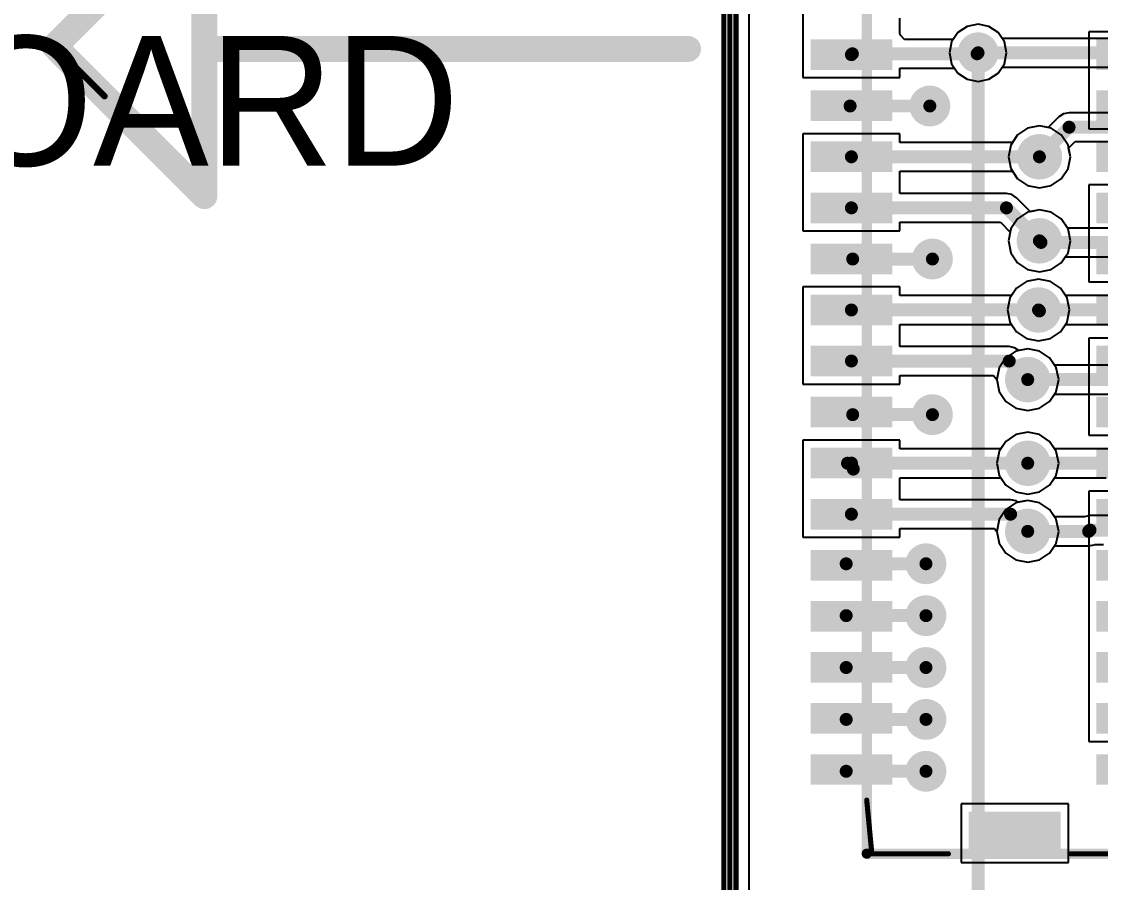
# Model space of a CAD drawing. Header units: millimetres. Extents: x 307 to 423, y 231 to 400.
# Drawn here: x 324.9 to 346.04, y 335.2 to 352.06 of the extents above; entities that cross this region are included whole.
import ezdxf

# ---------------------------------------------------------------- set-up
doc = ezdxf.new("R2010")
doc.units = ezdxf.units.MM
for name, color, linetype in [('BottomLayer', 5, 'Continuous'), ('Mechanical1', 6, 'Continuous'), ('Mechanical14', 56, 'Continuous'), ('Mechanical15', 56, 'Continuous'), ('Mechanical20', 56, 'Continuous'), ('MidLayer1', 16, 'Continuous'), ('MidLayer2', 76, 'Continuous'), ('MultiLayer', 9, 'Continuous'), ('TopLayer', 1, 'Continuous'), ('TopOverlay', 2, 'Continuous'), ('TopPaste', 8, 'Continuous'), ('TopSolder', 216, 'Continuous'), ('ViaHoleLayer', 16, 'Continuous')]:
    doc.layers.add(name, color=color, linetype=linetype)

# ---------------------------------------------------------------- blocks, each defined once
blk = doc.blocks.new('BM50BSRDSGTFLFSN_423')
at = {"layer": 'Mechanical15', "const_width": 0.2}
for points in [[(13.65, -2.5), (13.65, 2.5)], [(13.65, -2.5), (-13.65, -2.5)]]:
    blk.add_lwpolyline(points, dxfattribs=at)
at = {"layer": 'Mechanical15', "const_width": 0.1}
blk.add_lwpolyline([(13.6, -2.5, 1), (13.7, -2.5, 1)], format="xyb", close=True, dxfattribs=at)
blk.add_lwpolyline([(13.6, -2.5, 1), (13.7, -2.5, 1)], format="xyb", close=True, dxfattribs=at)
at = {"layer": 'Mechanical20', "const_width": 0.1}
blk.add_lwpolyline([(14.675, -5.3), (-14.675, -5.3)], dxfattribs=at)
at = {"layer": 'TopLayer'}
for points in [[(-1.7, 2), (-1.7, 3.6), (-2.3, 2), (-2.3, 3.6)], [(-0.7, 2), (-0.7, 3.6), (-1.3, 2), (-1.3, 3.6)], [(0.3, 2), (0.3, 3.6), (-0.3, 2), (-0.3, 3.6)], [(1.3, 2), (1.3, 3.6), (0.7, 2), (0.7, 3.6)], [(2.3, 2), (2.3, 3.6), (1.7, 2), (1.7, 3.6)], [(3.3, 2), (3.3, 3.6), (2.7, 2), (2.7, 3.6)], [(4.3, 2), (4.3, 3.6), (3.7, 2), (3.7, 3.6)], [(5.3, 2), (5.3, 3.6), (4.7, 2), (4.7, 3.6)], [(6.3, 2), (6.3, 3.6), (5.7, 2), (5.7, 3.6)], [(7.3, 2), (7.3, 3.6), (6.7, 2), (6.7, 3.6)], [(8.3, 2), (8.3, 3.6), (7.7, 2), (7.7, 3.6)], [(9.3, 2), (9.3, 3.6), (8.7, 2), (8.7, 3.6)], [(10.3, 2), (10.3, 3.6), (9.7, 2), (9.7, 3.6)], [(11.3, 2), (11.3, 3.6), (10.7, 2), (10.7, 3.6)], [(12.3, 2), (12.3, 3.6), (11.7, 2), (11.7, 3.6)], [(13.675, -0.5), (13.675, 1.3), (12.825, -0.5), (12.825, 1.3)], [(-1.7, -3.6), (-1.7, -2), (-2.3, -3.6), (-2.3, -2)], [(-0.7, -3.6), (-0.7, -2), (-1.3, -3.6), (-1.3, -2)], [(0.3, -3.6), (0.3, -2), (-0.3, -3.6), (-0.3, -2)], [(1.3, -3.6), (1.3, -2), (0.7, -3.6), (0.7, -2)], [(2.3, -3.6), (2.3, -2), (1.7, -3.6), (1.7, -2)], [(3.3, -3.6), (3.3, -2), (2.7, -3.6), (2.7, -2)], [(4.3, -3.6), (4.3, -2), (3.7, -3.6), (3.7, -2)], [(5.3, -3.6), (5.3, -2), (4.7, -3.6), (4.7, -2)], [(6.3, -3.6), (6.3, -2), (5.7, -3.6), (5.7, -2)], [(7.3, -3.6), (7.3, -2), (6.7, -3.6), (6.7, -2)], [(8.3, -3.6), (8.3, -2), (7.7, -3.6), (7.7, -2)], [(9.3, -3.6), (9.3, -2), (8.7, -3.6), (8.7, -2)], [(10.3, -3.6), (10.3, -2), (9.7, -3.6), (9.7, -2)], [(11.3, -3.6), (11.3, -2), (10.7, -3.6), (10.7, -2)], [(12.3, -3.6), (12.3, -2), (11.7, -3.6), (11.7, -2)]]:
    blk.add_solid(points, dxfattribs=at)
at = {"layer": 'TopOverlay', "const_width": 0.1}
for points in [[(13.65, 1.5), (13.65, 2.5)], [(13.65, -2.4), (13.65, -0.9)], [(12.6, -2.5), (13.65, -2.4)]]:
    blk.add_lwpolyline(points, dxfattribs=at)
at = {"layer": 'TopOverlay', "const_width": 0.05}
for points in [[(13.625, 1.5, 1), (13.675, 1.5, 1)], [(13.625, -0.9, 1), (13.675, -0.9, 1)], [(12.575, -2.5, 1), (12.625, -2.5, 1)], [(13.625, -2.4, 1), (13.675, -2.4, 1)], [(13.625, -2.4, 1), (13.675, -2.4, 1)]]:
    blk.add_lwpolyline(points, format="xyb", close=True, dxfattribs=at)
at = {"layer": 'TopPaste'}
for points in [[(-1.7, 2), (-1.7, 3.6), (-2.3, 2), (-2.3, 3.6)], [(-0.7, 2), (-0.7, 3.6), (-1.3, 2), (-1.3, 3.6)], [(0.3, 2), (0.3, 3.6), (-0.3, 2), (-0.3, 3.6)], [(1.3, 2), (1.3, 3.6), (0.7, 2), (0.7, 3.6)], [(2.3, 2), (2.3, 3.6), (1.7, 2), (1.7, 3.6)], [(3.3, 2), (3.3, 3.6), (2.7, 2), (2.7, 3.6)], [(4.3, 2), (4.3, 3.6), (3.7, 2), (3.7, 3.6)], [(5.3, 2), (5.3, 3.6), (4.7, 2), (4.7, 3.6)], [(6.3, 2), (6.3, 3.6), (5.7, 2), (5.7, 3.6)], [(7.3, 2), (7.3, 3.6), (6.7, 2), (6.7, 3.6)], [(8.3, 2), (8.3, 3.6), (7.7, 2), (7.7, 3.6)], [(9.3, 2), (9.3, 3.6), (8.7, 2), (8.7, 3.6)], [(10.3, 2), (10.3, 3.6), (9.7, 2), (9.7, 3.6)], [(11.3, 2), (11.3, 3.6), (10.7, 2), (10.7, 3.6)], [(12.3, 2), (12.3, 3.6), (11.7, 2), (11.7, 3.6)], [(13.675, -0.5), (13.675, 1.3), (12.825, -0.5), (12.825, 1.3)], [(-1.7, -3.6), (-1.7, -2), (-2.3, -3.6), (-2.3, -2)], [(-0.7, -3.6), (-0.7, -2), (-1.3, -3.6), (-1.3, -2)], [(0.3, -3.6), (0.3, -2), (-0.3, -3.6), (-0.3, -2)], [(1.3, -3.6), (1.3, -2), (0.7, -3.6), (0.7, -2)], [(2.3, -3.6), (2.3, -2), (1.7, -3.6), (1.7, -2)], [(3.3, -3.6), (3.3, -2), (2.7, -3.6), (2.7, -2)], [(4.3, -3.6), (4.3, -2), (3.7, -3.6), (3.7, -2)], [(5.3, -3.6), (5.3, -2), (4.7, -3.6), (4.7, -2)], [(6.3, -3.6), (6.3, -2), (5.7, -3.6), (5.7, -2)], [(7.3, -3.6), (7.3, -2), (6.7, -3.6), (6.7, -2)], [(8.3, -3.6), (8.3, -2), (7.7, -3.6), (7.7, -2)], [(9.3, -3.6), (9.3, -2), (8.7, -3.6), (8.7, -2)], [(10.3, -3.6), (10.3, -2), (9.7, -3.6), (9.7, -2)], [(11.3, -3.6), (11.3, -2), (10.7, -3.6), (10.7, -2)], [(12.3, -3.6), (12.3, -2), (11.7, -3.6), (11.7, -2)]]:
    blk.add_solid(points, dxfattribs=at)
at = {"layer": 'TopSolder'}
for points in [[(-1.7, 2), (-1.7, 3.6), (-2.3, 2), (-2.3, 3.6)], [(-0.7, 2), (-0.7, 3.6), (-1.3, 2), (-1.3, 3.6)], [(0.3, 2), (0.3, 3.6), (-0.3, 2), (-0.3, 3.6)], [(1.3, 2), (1.3, 3.6), (0.7, 2), (0.7, 3.6)], [(2.3, 2), (2.3, 3.6), (1.7, 2), (1.7, 3.6)], [(3.3, 2), (3.3, 3.6), (2.7, 2), (2.7, 3.6)], [(4.3, 2), (4.3, 3.6), (3.7, 2), (3.7, 3.6)], [(5.3, 2), (5.3, 3.6), (4.7, 2), (4.7, 3.6)], [(6.3, 2), (6.3, 3.6), (5.7, 2), (5.7, 3.6)], [(7.3, 2), (7.3, 3.6), (6.7, 2), (6.7, 3.6)], [(8.3, 2), (8.3, 3.6), (7.7, 2), (7.7, 3.6)], [(9.3, 2), (9.3, 3.6), (8.7, 2), (8.7, 3.6)], [(10.3, 2), (10.3, 3.6), (9.7, 2), (9.7, 3.6)], [(11.3, 2), (11.3, 3.6), (10.7, 2), (10.7, 3.6)], [(12.3, 2), (12.3, 3.6), (11.7, 2), (11.7, 3.6)], [(13.675, -0.5), (13.675, 1.3), (12.825, -0.5), (12.825, 1.3)], [(-1.7, -3.6), (-1.7, -2), (-2.3, -3.6), (-2.3, -2)], [(-0.7, -3.6), (-0.7, -2), (-1.3, -3.6), (-1.3, -2)], [(0.3, -3.6), (0.3, -2), (-0.3, -3.6), (-0.3, -2)], [(1.3, -3.6), (1.3, -2), (0.7, -3.6), (0.7, -2)], [(2.3, -3.6), (2.3, -2), (1.7, -3.6), (1.7, -2)], [(3.3, -3.6), (3.3, -2), (2.7, -3.6), (2.7, -2)], [(4.3, -3.6), (4.3, -2), (3.7, -3.6), (3.7, -2)], [(5.3, -3.6), (5.3, -2), (4.7, -3.6), (4.7, -2)], [(6.3, -3.6), (6.3, -2), (5.7, -3.6), (5.7, -2)], [(7.3, -3.6), (7.3, -2), (6.7, -3.6), (6.7, -2)], [(8.3, -3.6), (8.3, -2), (7.7, -3.6), (7.7, -2)], [(9.3, -3.6), (9.3, -2), (8.7, -3.6), (8.7, -2)], [(10.3, -3.6), (10.3, -2), (9.7, -3.6), (9.7, -2)], [(11.3, -3.6), (11.3, -2), (10.7, -3.6), (10.7, -2)], [(12.3, -3.6), (12.3, -2), (11.7, -3.6), (11.7, -2)]]:
    blk.add_solid(points, dxfattribs=at)

msp = doc.modelspace()

# ---------------------------------------------------------------- linework, layer by layer
at = {"layer": 'BottomLayer'}
for p, q in [((339.155, 232.696), (339.155, 362.036)), ((343.427, 351.966), (343.245, 351.844)), ((343.642, 352.008), (343.427, 351.966)), ((343.856, 351.966), (343.642, 352.008)), ((344.038, 351.844), (343.856, 351.966)), ((343.245, 351.844), (343.123, 351.662)), ((344.114, 351.73), (344.038, 351.844)), ((353.81, 351.73), (344.114, 351.73)), ((343.123, 351.662), (343.081, 351.448)), ((343.081, 351.448), (343.123, 351.233)), ((343.123, 351.233), (343.245, 351.051)), ((343.245, 351.051), (343.427, 350.93)), ((343.856, 350.93), (344.038, 351.051)), ((344.038, 351.051), (344.114, 351.165)), ((344.114, 351.165), (353.693, 351.165)), ((343.427, 350.93), (343.642, 350.887)), ((343.642, 350.887), (343.856, 350.93)), ((345.316, 350.252), (345.224, 350.191)), ((345.424, 350.273), (345.316, 350.252)), ((352.828, 350.273), (345.424, 350.273)), ((345.424, 350.273), (345.424, 350.273)), ((344.844, 350.017), (344.612, 349.971)), ((345.016, 349.982), (344.844, 350.017)), ((345.224, 350.191), (345.016, 349.982)), ((344.415, 349.839), (344.284, 349.642)), ((344.612, 349.971), (344.415, 349.839)), ((344.284, 349.642), (344.237, 349.411)), ((345.415, 349.583), (345.541, 349.709)), ((345.45, 349.411), (345.415, 349.583)), ((345.541, 349.709), (352.711, 349.709)), ((344.237, 349.411), (344.284, 349.179)), ((345.404, 349.179), (345.45, 349.411)), ((344.284, 349.179), (344.415, 348.982)), ((345.272, 348.982), (345.404, 349.179)), ((344.415, 348.982), (344.612, 348.851)), ((345.076, 348.851), (345.272, 348.982)), ((344.612, 348.851), (344.844, 348.804)), ((344.844, 348.804), (345.076, 348.851)), ((344.612, 348.325), (344.415, 348.193)), ((344.844, 348.371), (344.612, 348.325)), ((345.076, 348.325), (344.844, 348.371)), ((345.272, 348.193), (345.076, 348.325)), ((344.415, 348.193), (344.284, 347.997)), ((345.391, 348.016), (345.272, 348.193)), ((344.284, 347.997), (344.237, 347.765)), ((350.132, 348.016), (345.391, 348.016)), ((344.237, 347.765), (344.284, 347.533)), ((344.284, 347.533), (344.415, 347.336)), ((344.415, 347.336), (344.612, 347.205)), ((345.076, 347.205), (345.272, 347.336)), ((345.272, 347.336), (345.349, 347.451)), ((345.349, 347.451), (350.015, 347.451)), ((344.612, 347.205), (344.844, 347.158)), ((344.844, 347.158), (345.076, 347.205)), ((344.397, 346.839), (344.266, 346.642)), ((344.594, 346.971), (344.397, 346.839)), ((344.826, 347.017), (344.594, 346.971)), ((345.058, 346.971), (344.826, 347.017)), ((345.255, 346.839), (345.058, 346.971)), ((345.352, 346.693), (345.255, 346.839)), ((344.266, 346.642), (344.22, 346.411)), ((346.804, 346.693), (345.352, 346.693)), ((344.22, 346.411), (344.266, 346.179)), ((344.266, 346.179), (344.397, 345.982)), ((344.397, 345.982), (344.594, 345.851)), ((345.058, 345.851), (345.255, 345.982)), ((345.255, 345.982), (345.352, 346.128)), ((345.352, 346.128), (346.687, 346.128)), ((344.594, 345.851), (344.826, 345.804)), ((344.826, 345.804), (345.058, 345.851)), ((344.383, 345.607), (344.186, 345.475)), ((344.615, 345.653), (344.383, 345.607)), ((344.847, 345.607), (344.615, 345.653)), ((345.044, 345.475), (344.847, 345.607)), ((344.186, 345.475), (344.055, 345.279)), ((345.141, 345.329), (345.044, 345.475)), ((344.055, 345.279), (344.009, 345.047)), ((346.716, 345.329), (345.141, 345.329)), ((344.009, 345.047), (344.055, 344.815)), ((344.055, 344.815), (344.186, 344.618)), ((345.044, 344.618), (345.141, 344.764)), ((345.141, 344.764), (346.599, 344.764)), ((344.186, 344.618), (344.383, 344.487)), ((344.847, 344.487), (345.044, 344.618)), ((344.383, 344.487), (344.615, 344.441)), ((344.615, 344.441), (344.847, 344.487)), ((344.383, 343.969), (344.186, 343.837)), ((344.615, 344.015), (344.383, 343.969)), ((344.847, 343.969), (344.615, 344.015)), ((345.044, 343.837), (344.847, 343.969)), ((344.186, 343.837), (344.055, 343.64)), ((345.141, 343.691), (345.044, 343.837)), ((346.269, 343.691), (345.141, 343.691)), ((344.055, 343.64), (344.009, 343.409)), ((344.009, 343.409), (344.055, 343.177)), ((344.055, 343.177), (344.186, 342.98)), ((345.044, 342.98), (345.141, 343.126)), ((345.141, 343.126), (346.152, 343.126)), ((344.186, 342.98), (344.383, 342.849)), ((344.383, 342.849), (344.615, 342.802)), ((344.615, 342.802), (344.847, 342.849)), ((344.847, 342.849), (345.044, 342.98)), ((344.383, 342.635), (344.186, 342.504)), ((344.615, 342.681), (344.383, 342.635)), ((344.847, 342.635), (344.615, 342.681)), ((345.044, 342.504), (344.847, 342.635)), ((344.186, 342.504), (344.055, 342.307)), ((345.141, 342.357), (345.044, 342.504)), ((345.834, 342.383), (345.726, 342.361)), ((346.215, 342.383), (345.834, 342.383)), ((344.055, 342.307), (344.009, 342.075)), ((345.72, 342.357), (345.141, 342.357)), ((345.726, 342.361), (345.72, 342.357)), ((344.009, 342.075), (344.055, 341.843)), ((344.055, 341.843), (344.186, 341.646)), ((345.044, 341.646), (345.141, 341.793)), ((345.141, 341.793), (345.809, 341.793)), ((345.809, 341.793), (345.917, 341.814)), ((345.809, 341.793), (345.809, 341.793)), ((345.917, 341.814), (345.923, 341.818)), ((345.923, 341.818), (346.098, 341.818)), ((344.186, 341.646), (344.383, 341.515)), ((344.847, 341.515), (345.044, 341.646)), ((344.383, 341.515), (344.615, 341.469)), ((344.615, 341.469), (344.847, 341.515))]:
    msp.add_line(p, q, dxfattribs=at)
for points, const_width in [([(343.442, 351.448, 1), (343.842, 351.448, 1)], 0.4), ([(343.578, 351.448, 1), (343.705, 351.448, 1)], 0.127), ([(342.497, 350.406, 1), (342.897, 350.406, 1)], 0.4), ([(345.361, 349.991, 1), (345.488, 349.991, 1)], 0.127), ([(345.361, 349.991, 1), (345.488, 349.991, 1)], 0.127), ([(344.621, 349.411, 1), (345.066, 349.411, 1)], 0.445), ([(344.78, 349.411, 1), (344.907, 349.411, 1)], 0.127), ([(344.621, 347.765, 1), (345.066, 347.765, 1)], 0.445), ([(344.78, 347.765, 1), (344.907, 347.765, 1)], 0.127), ([(342.548, 347.409, 1), (342.948, 347.409, 1)], 0.4), ([(344.811, 347.734, 1), (344.938, 347.734, 1)], 0.127), ([(344.811, 347.734, 1), (344.938, 347.734, 1)], 0.127), ([(344.604, 346.411, 1), (345.048, 346.411, 1)], 0.445), ([(344.763, 346.411, 1), (344.89, 346.411, 1)], 0.127), ([(344.393, 345.047, 1), (344.837, 345.047, 1)], 0.445), ([(344.551, 345.047, 1), (344.678, 345.047, 1)], 0.127), ([(342.548, 344.361, 1), (342.948, 344.361, 1)], 0.4), ([(344.393, 343.409, 1), (344.837, 343.409, 1)], 0.445), ([(344.551, 343.409, 1), (344.678, 343.409, 1)], 0.127), ([(344.393, 342.075, 1), (344.837, 342.075, 1)], 0.445), ([(344.551, 342.075, 1), (344.678, 342.075, 1)], 0.127), ([(345.745, 342.075, 1), (345.872, 342.075, 1)], 0.127), ([(345.745, 342.075, 1), (345.872, 342.075, 1)], 0.127), ([(345.771, 342.1, 1), (345.898, 342.1, 1)], 0.127), ([(345.771, 342.1, 1), (345.898, 342.1, 1)], 0.127), ([(342.421, 341.44, 1), (342.821, 341.44, 1)], 0.4), ([(342.421, 340.424, 1), (342.821, 340.424, 1)], 0.4), ([(342.421, 339.408, 1), (342.821, 339.408, 1)], 0.4), ([(342.421, 338.392, 1), (342.821, 338.392, 1)], 0.4), ([(342.421, 337.376, 1), (342.821, 337.376, 1)], 0.4)]:
    msp.add_lwpolyline(points, format="xyb", close=True, dxfattribs=dict(at, const_width=const_width))
at = {"layer": 'BottomLayer', "const_width": 0.254}
for points in [[(343.642, 351.448), (353.81, 351.448)], [(344.844, 349.411), (345.424, 349.991)], [(345.424, 349.991), (352.828, 349.991)], [(344.844, 347.765), (344.875, 347.734)], [(344.875, 347.734), (350.132, 347.734)], [(344.826, 346.411), (346.804, 346.411)], [(344.615, 345.047), (346.716, 345.047)], [(344.615, 343.409), (346.269, 343.409)], [(344.615, 342.075), (345.809, 342.075)], [(345.809, 342.075), (345.834, 342.1)], [(345.834, 342.1), (346.215, 342.1)]]:
    msp.add_lwpolyline(points, dxfattribs=at)
at = {"layer": 'Mechanical1', "const_width": 0.1}
for points in [[(338.78, 232.747), (338.78, 362.087)], [(338.9, 232.696), (338.9, 362.036)]]:
    msp.add_lwpolyline(points, dxfattribs=at)
at = {"layer": 'Mechanical14'}
for points, const_width in [([(325.552, 351.575), (328.486, 354.508)], 0.508), ([(328.486, 348.641), (328.486, 354.508)], 0.508), ([(325.603, 351.524), (328.486, 348.641)], 0.508), ([(328.499, 351.524), (333.007, 351.524)], 0.508), ([(333.007, 351.524), (337.96, 351.524)], 0.508), ([(325.552, 351.575), (326.53, 350.597)], 0.125)]:
    msp.add_lwpolyline(points, dxfattribs=dict(at, const_width=const_width))
for points, const_width in [([(325.425, 351.575, 1), (325.679, 351.575, 1)], 0.254), ([(325.476, 351.524, 1), (325.73, 351.524, 1)], 0.254), ([(328.372, 351.524, 1), (328.626, 351.524, 1)], 0.254), ([(332.88, 351.524, 1), (333.134, 351.524, 1)], 0.254), ([(332.88, 351.524, 1), (333.134, 351.524, 1)], 0.254), ([(337.833, 351.524, 1), (338.087, 351.524, 1)], 0.254), ([(325.521, 351.575, 1), (325.584, 351.575, 1)], 0.0625), ([(326.499, 350.597, 1), (326.561, 350.597, 1)], 0.0625), ([(328.359, 348.641, 1), (328.613, 348.641, 1)], 0.254), ([(328.359, 348.641, 1), (328.613, 348.641, 1)], 0.254)]:
    msp.add_lwpolyline(points, format="xyb", close=True, dxfattribs=dict(at, const_width=const_width))
at = {"layer": 'MidLayer1'}
for p, q in [((339.155, 232.696), (339.155, 362.036)), ((343.427, 351.966), (343.245, 351.844)), ((343.642, 352.008), (343.427, 351.966)), ((343.856, 351.966), (343.642, 352.008)), ((344.038, 351.844), (343.856, 351.966)), ((343.245, 351.844), (343.123, 351.662)), ((344.16, 351.662), (344.038, 351.844)), ((343.123, 351.662), (343.081, 351.448)), ((344.202, 351.448), (344.16, 351.662)), ((343.081, 351.448), (343.123, 351.233)), ((344.16, 351.233), (344.202, 351.448)), ((343.123, 351.233), (343.245, 351.051)), ((343.245, 351.051), (343.427, 350.93)), ((343.856, 350.93), (344.038, 351.051)), ((344.038, 351.051), (344.16, 351.233)), ((343.427, 350.93), (343.642, 350.887)), ((343.642, 350.887), (343.856, 350.93)), ((344.844, 350.017), (344.612, 349.971)), ((345.076, 349.971), (344.844, 350.017)), ((344.415, 349.839), (344.284, 349.642)), ((344.612, 349.971), (344.415, 349.839)), ((345.272, 349.839), (345.076, 349.971)), ((345.404, 349.642), (345.272, 349.839)), ((344.284, 349.642), (344.237, 349.411)), ((345.45, 349.411), (345.404, 349.642)), ((344.237, 349.411), (344.284, 349.179)), ((345.404, 349.179), (345.45, 349.411)), ((344.284, 349.179), (344.415, 348.982)), ((345.272, 348.982), (345.404, 349.179)), ((344.415, 348.982), (344.612, 348.851)), ((345.076, 348.851), (345.272, 348.982)), ((344.612, 348.851), (344.844, 348.804)), ((344.844, 348.804), (345.076, 348.851)), ((344.612, 348.325), (344.415, 348.193)), ((344.844, 348.371), (344.612, 348.325)), ((345.076, 348.325), (344.844, 348.371)), ((345.272, 348.193), (345.076, 348.325)), ((344.415, 348.193), (344.284, 347.997)), ((345.404, 347.997), (345.272, 348.193)), ((344.284, 347.997), (344.237, 347.765)), ((345.45, 347.765), (345.404, 347.997)), ((344.237, 347.765), (344.284, 347.533)), ((345.404, 347.533), (345.45, 347.765)), ((344.284, 347.533), (344.415, 347.336)), ((345.272, 347.336), (345.404, 347.533)), ((344.415, 347.336), (344.612, 347.205)), ((345.076, 347.205), (345.272, 347.336)), ((344.612, 347.205), (344.844, 347.158)), ((344.844, 347.158), (345.076, 347.205)), ((344.397, 346.839), (344.266, 346.642)), ((344.594, 346.971), (344.397, 346.839)), ((344.826, 347.017), (344.594, 346.971)), ((345.058, 346.971), (344.826, 347.017)), ((345.255, 346.839), (345.058, 346.971)), ((345.386, 346.642), (345.255, 346.839)), ((344.266, 346.642), (344.22, 346.411)), ((345.432, 346.411), (345.386, 346.642)), ((344.22, 346.411), (344.266, 346.179)), ((345.386, 346.179), (345.432, 346.411)), ((344.266, 346.179), (344.397, 345.982)), ((344.397, 345.982), (344.594, 345.851)), ((345.058, 345.851), (345.255, 345.982)), ((345.255, 345.982), (345.386, 346.179)), ((344.594, 345.851), (344.826, 345.804)), ((344.826, 345.804), (345.058, 345.851)), ((344.383, 345.607), (344.186, 345.475)), ((344.615, 345.653), (344.383, 345.607)), ((344.847, 345.607), (344.615, 345.653)), ((345.044, 345.475), (344.847, 345.607)), ((344.186, 345.475), (344.055, 345.279)), ((345.175, 345.279), (345.044, 345.475)), ((344.055, 345.279), (344.009, 345.047)), ((345.221, 345.047), (345.175, 345.279)), ((344.009, 345.047), (344.055, 344.815)), ((345.175, 344.815), (345.221, 345.047)), ((344.055, 344.815), (344.186, 344.618)), ((345.044, 344.618), (345.175, 344.815)), ((344.186, 344.618), (344.383, 344.487)), ((344.847, 344.487), (345.044, 344.618)), ((344.383, 344.487), (344.615, 344.441)), ((344.615, 344.441), (344.847, 344.487)), ((344.383, 343.969), (344.186, 343.837)), ((344.615, 344.015), (344.383, 343.969)), ((344.847, 343.969), (344.615, 344.015)), ((345.044, 343.837), (344.847, 343.969)), ((344.186, 343.837), (344.055, 343.64)), ((345.175, 343.64), (345.044, 343.837)), ((344.055, 343.64), (344.009, 343.409)), ((345.221, 343.409), (345.175, 343.64)), ((344.009, 343.409), (344.055, 343.177)), ((345.175, 343.177), (345.221, 343.409)), ((344.055, 343.177), (344.186, 342.98)), ((345.044, 342.98), (345.175, 343.177)), ((344.186, 342.98), (344.383, 342.849)), ((344.383, 342.849), (344.615, 342.802)), ((344.615, 342.802), (344.847, 342.849)), ((344.847, 342.849), (345.044, 342.98)), ((344.383, 342.635), (344.186, 342.504)), ((344.615, 342.681), (344.383, 342.635)), ((344.847, 342.635), (344.615, 342.681)), ((345.044, 342.504), (344.847, 342.635)), ((344.186, 342.504), (344.055, 342.307)), ((345.175, 342.307), (345.044, 342.504)), ((344.055, 342.307), (344.009, 342.075)), ((345.221, 342.075), (345.175, 342.307)), ((344.009, 342.075), (344.055, 341.843)), ((345.175, 341.843), (345.221, 342.075)), ((344.055, 341.843), (344.186, 341.646)), ((345.044, 341.646), (345.175, 341.843)), ((344.186, 341.646), (344.383, 341.515)), ((344.847, 341.515), (345.044, 341.646)), ((344.383, 341.515), (344.615, 341.469)), ((344.615, 341.469), (344.847, 341.515))]:
    msp.add_line(p, q, dxfattribs=at)
for points, const_width in [([(343.442, 351.448, 1), (343.842, 351.448, 1)], 0.4), ([(342.497, 350.406, 1), (342.897, 350.406, 1)], 0.4), ([(344.621, 349.411, 1), (345.066, 349.411, 1)], 0.445), ([(344.621, 347.765, 1), (345.066, 347.765, 1)], 0.445), ([(342.548, 347.409, 1), (342.948, 347.409, 1)], 0.4), ([(344.604, 346.411, 1), (345.048, 346.411, 1)], 0.445), ([(344.393, 345.047, 1), (344.837, 345.047, 1)], 0.445), ([(342.548, 344.361, 1), (342.948, 344.361, 1)], 0.4), ([(344.393, 343.409, 1), (344.837, 343.409, 1)], 0.445), ([(344.393, 342.075, 1), (344.837, 342.075, 1)], 0.445), ([(342.421, 341.44, 1), (342.821, 341.44, 1)], 0.4), ([(342.421, 340.424, 1), (342.821, 340.424, 1)], 0.4), ([(342.421, 339.408, 1), (342.821, 339.408, 1)], 0.4), ([(342.421, 338.392, 1), (342.821, 338.392, 1)], 0.4), ([(342.421, 337.376, 1), (342.821, 337.376, 1)], 0.4)]:
    msp.add_lwpolyline(points, format="xyb", close=True, dxfattribs=dict(at, const_width=const_width))
at = {"layer": 'MidLayer2'}
for points, const_width in [([(343.442, 351.448, 1), (343.842, 351.448, 1)], 0.4), ([(343.578, 351.448, 1), (343.705, 351.448, 1)], 0.127), ([(342.497, 350.406, 1), (342.897, 350.406, 1)], 0.4), ([(344.621, 349.411, 1), (345.066, 349.411, 1)], 0.445), ([(344.621, 347.765, 1), (345.066, 347.765, 1)], 0.445), ([(342.548, 347.409, 1), (342.948, 347.409, 1)], 0.4), ([(344.604, 346.411, 1), (345.048, 346.411, 1)], 0.445), ([(344.393, 345.047, 1), (344.837, 345.047, 1)], 0.445), ([(342.548, 344.361, 1), (342.948, 344.361, 1)], 0.4), ([(344.393, 343.409, 1), (344.837, 343.409, 1)], 0.445), ([(344.393, 342.075, 1), (344.837, 342.075, 1)], 0.445), ([(342.421, 341.44, 1), (342.821, 341.44, 1)], 0.4), ([(342.421, 340.424, 1), (342.821, 340.424, 1)], 0.4), ([(342.421, 339.408, 1), (342.821, 339.408, 1)], 0.4), ([(342.421, 338.392, 1), (342.821, 338.392, 1)], 0.4), ([(342.421, 337.376, 1), (342.821, 337.376, 1)], 0.4)]:
    msp.add_lwpolyline(points, format="xyb", close=True, dxfattribs=dict(at, const_width=const_width))
at = {"layer": 'MidLayer2', "const_width": 0.254}
msp.add_lwpolyline([(343.642, 331.009), (343.642, 351.448)], dxfattribs=at)
at = {"layer": 'MultiLayer'}
for points, const_width in [([(343.442, 351.448, 1), (343.842, 351.448, 1)], 0.4), ([(342.497, 350.406, 1), (342.897, 350.406, 1)], 0.4), ([(344.621, 349.411, 1), (345.066, 349.411, 1)], 0.445), ([(344.621, 347.765, 1), (345.066, 347.765, 1)], 0.445), ([(342.548, 347.409, 1), (342.948, 347.409, 1)], 0.4), ([(344.604, 346.411, 1), (345.048, 346.411, 1)], 0.445), ([(344.393, 345.047, 1), (344.837, 345.047, 1)], 0.445), ([(342.548, 344.361, 1), (342.948, 344.361, 1)], 0.4), ([(344.393, 343.409, 1), (344.837, 343.409, 1)], 0.445), ([(344.393, 342.075, 1), (344.837, 342.075, 1)], 0.445), ([(342.421, 341.44, 1), (342.821, 341.44, 1)], 0.4), ([(342.421, 340.424, 1), (342.821, 340.424, 1)], 0.4), ([(342.421, 339.408, 1), (342.821, 339.408, 1)], 0.4), ([(342.421, 338.392, 1), (342.821, 338.392, 1)], 0.4), ([(342.421, 337.376, 1), (342.821, 337.376, 1)], 0.4)]:
    msp.add_lwpolyline(points, format="xyb", close=True, dxfattribs=dict(at, const_width=const_width))
at = {"layer": 'TopLayer'}
for p, q in [((339.155, 232.696), (339.155, 362.036)), ((340.211, 352.861), (340.211, 351.988)), ((342.111, 351.988), (342.111, 352.128)), ((340.211, 351.988), (340.211, 351.961)), ((340.211, 351.961), (340.211, 351.861)), ((342.111, 351.961), (342.111, 351.988)), ((342.111, 351.861), (342.111, 351.961)), ((343.427, 351.966), (343.245, 351.844)), ((343.642, 352.008), (343.427, 351.966)), ((343.856, 351.966), (343.642, 352.008)), ((344.038, 351.844), (343.856, 351.966)), ((340.211, 351.861), (340.211, 351.834)), ((340.211, 351.834), (340.211, 350.961)), ((342.111, 351.838), (342.111, 351.861)), ((342.114, 351.797), (342.111, 351.838)), ((342.2, 351.711), (342.114, 351.797)), ((343.156, 351.711), (342.2, 351.711)), ((343.245, 351.844), (343.156, 351.711)), ((344.16, 351.662), (344.038, 351.844)), ((347.711, 351.861), (345.811, 351.861)), ((345.811, 351.861), (345.811, 350.988)), ((344.202, 351.448), (344.16, 351.662)), ((344.16, 351.233), (344.202, 351.448)), ((342.111, 350.961), (342.111, 351.147)), ((342.111, 351.147), (343.181, 351.147)), ((343.181, 351.147), (343.245, 351.051)), ((343.245, 351.051), (343.427, 350.93)), ((343.856, 350.93), (344.038, 351.051)), ((344.038, 351.051), (344.16, 351.233)), ((340.211, 350.961), (342.111, 350.961)), ((343.427, 350.93), (343.642, 350.887)), ((343.642, 350.887), (343.856, 350.93)), ((345.811, 350.988), (345.811, 350.961)), ((345.811, 350.961), (345.811, 350.861)), ((345.811, 350.861), (345.811, 350.834)), ((345.811, 350.834), (345.811, 349.961)), ((344.844, 350.017), (344.612, 349.971)), ((345.076, 349.971), (344.844, 350.017)), ((342.111, 349.861), (340.211, 349.861)), ((340.211, 349.861), (340.211, 348.988)), ((342.111, 349.693), (342.111, 349.861)), ((344.415, 349.839), (344.317, 349.693)), ((344.612, 349.971), (344.415, 349.839)), ((345.272, 349.839), (345.076, 349.971)), ((345.404, 349.642), (345.272, 349.839)), ((345.811, 349.961), (347.711, 349.961)), ((344.317, 349.693), (342.111, 349.693)), ((345.45, 349.411), (345.404, 349.642)), ((345.404, 349.179), (345.45, 349.411)), ((345.272, 348.982), (345.404, 349.179)), ((340.211, 348.988), (340.211, 348.961)), ((340.211, 348.961), (340.211, 348.861)), ((342.111, 348.988), (342.111, 349.128)), ((342.111, 349.128), (344.317, 349.128)), ((342.111, 348.961), (342.111, 348.988)), ((342.111, 348.861), (342.111, 348.961)), ((344.317, 349.128), (344.415, 348.982)), ((344.415, 348.982), (344.612, 348.851)), ((345.076, 348.851), (345.272, 348.982)), ((340.211, 348.861), (340.211, 348.834)), ((340.211, 348.834), (340.211, 347.961)), ((342.111, 348.834), (342.111, 348.861)), ((342.111, 348.693), (342.111, 348.834)), ((344.612, 348.851), (344.844, 348.804)), ((344.844, 348.804), (345.076, 348.851)), ((347.711, 348.861), (345.811, 348.861)), ((345.811, 348.861), (345.811, 347.988)), ((344.198, 348.693), (342.111, 348.693)), ((344.306, 348.671), (344.198, 348.693)), ((344.198, 348.693), (344.198, 348.693)), ((344.397, 348.61), (344.306, 348.671)), ((344.671, 348.336), (344.397, 348.61)), ((344.844, 348.371), (344.671, 348.336)), ((345.076, 348.325), (344.844, 348.371)), ((345.272, 348.193), (345.076, 348.325)), ((342.111, 347.961), (342.111, 348.128)), ((342.111, 348.128), (344.081, 348.128)), ((344.081, 348.128), (344.272, 347.937)), ((345.404, 347.997), (345.272, 348.193)), ((340.211, 347.961), (342.111, 347.961)), ((344.272, 347.937), (344.237, 347.765)), ((345.45, 347.765), (345.404, 347.997)), ((345.811, 347.988), (345.811, 347.961)), ((345.811, 347.961), (345.811, 347.861)), ((344.237, 347.765), (344.284, 347.533)), ((345.404, 347.533), (345.45, 347.765)), ((345.811, 347.861), (345.811, 347.834)), ((345.811, 347.834), (345.811, 346.961)), ((344.284, 347.533), (344.415, 347.336)), ((345.272, 347.336), (345.404, 347.533)), ((344.415, 347.336), (344.612, 347.205)), ((345.076, 347.205), (345.272, 347.336)), ((344.612, 347.205), (344.844, 347.158)), ((344.844, 347.158), (345.076, 347.205)), ((342.111, 346.861), (340.211, 346.861)), ((340.211, 346.861), (340.211, 345.988)), ((342.111, 346.693), (342.111, 346.861)), ((344.397, 346.839), (344.3, 346.693)), ((344.594, 346.971), (344.397, 346.839)), ((344.826, 347.017), (344.594, 346.971)), ((345.058, 346.971), (344.826, 347.017)), ((345.255, 346.839), (345.058, 346.971)), ((345.386, 346.642), (345.255, 346.839)), ((345.811, 346.961), (347.711, 346.961)), ((344.3, 346.693), (342.111, 346.693)), ((345.432, 346.411), (345.386, 346.642)), ((345.386, 346.179), (345.432, 346.411)), ((340.211, 345.988), (340.211, 345.961)), ((342.111, 345.988), (342.111, 346.128)), ((342.111, 346.128), (344.3, 346.128)), ((342.111, 345.961), (342.111, 345.988)), ((344.3, 346.128), (344.397, 345.982)), ((344.397, 345.982), (344.594, 345.851)), ((345.058, 345.851), (345.255, 345.982)), ((345.255, 345.982), (345.386, 346.179)), ((340.211, 345.961), (340.211, 345.861)), ((340.211, 345.861), (340.211, 345.834)), ((340.211, 345.834), (340.211, 344.961)), ((342.111, 345.861), (342.111, 345.961)), ((342.111, 345.834), (342.111, 345.861)), ((342.111, 345.693), (342.111, 345.834)), ((344.594, 345.851), (344.826, 345.804)), ((344.826, 345.804), (345.058, 345.851)), ((347.711, 345.861), (345.811, 345.861)), ((345.811, 345.861), (345.811, 344.961)), ((344.251, 345.693), (342.111, 345.693)), ((344.359, 345.671), (344.251, 345.693)), ((344.251, 345.693), (344.251, 345.693)), ((344.439, 345.618), (344.359, 345.671)), ((344.615, 345.653), (344.439, 345.618)), ((344.847, 345.607), (344.615, 345.653)), ((345.044, 345.475), (344.847, 345.607)), ((345.175, 345.279), (345.044, 345.475)), ((345.221, 345.047), (345.175, 345.279)), ((340.211, 344.961), (342.111, 344.961)), ((342.111, 344.961), (342.111, 345.128)), ((342.111, 345.128), (343.942, 345.128)), ((343.942, 345.128), (344.009, 345.047)), ((344.009, 345.047), (344.055, 344.815)), ((345.175, 344.815), (345.221, 345.047)), ((345.811, 344.961), (345.811, 344.961)), ((345.811, 344.961), (345.811, 344.861)), ((344.055, 344.815), (344.186, 344.618)), ((345.044, 344.618), (345.175, 344.815)), ((345.811, 344.861), (345.811, 344.861)), ((345.811, 344.861), (345.811, 343.961)), ((344.186, 344.618), (344.383, 344.487)), ((344.847, 344.487), (345.044, 344.618)), ((344.383, 344.487), (344.615, 344.441)), ((344.615, 344.441), (344.847, 344.487)), ((344.383, 343.969), (344.186, 343.837)), ((344.615, 344.015), (344.383, 343.969)), ((344.847, 343.969), (344.615, 344.015)), ((345.044, 343.837), (344.847, 343.969)), ((345.811, 343.961), (347.711, 343.961)), ((342.111, 343.861), (340.211, 343.861)), ((340.211, 343.861), (340.211, 342.988)), ((342.111, 343.691), (342.111, 343.861)), ((344.089, 343.691), (342.111, 343.691)), ((344.186, 343.837), (344.089, 343.691)), ((345.175, 343.64), (345.044, 343.837)), ((345.221, 343.409), (345.175, 343.64)), ((345.175, 343.177), (345.221, 343.409)), ((342.111, 342.988), (342.111, 343.126)), ((342.111, 343.126), (344.089, 343.126)), ((344.089, 343.126), (344.186, 342.98)), ((345.044, 342.98), (345.175, 343.177)), ((340.211, 342.988), (340.211, 342.961)), ((340.211, 342.961), (340.211, 342.861)), ((340.211, 342.861), (340.211, 342.834)), ((340.211, 342.834), (340.211, 341.961)), ((342.111, 342.961), (342.111, 342.988)), ((342.111, 342.861), (342.111, 342.961)), ((342.111, 342.834), (342.111, 342.861)), ((342.111, 342.693), (342.111, 342.834)), ((344.186, 342.98), (344.383, 342.849)), ((344.383, 342.849), (344.615, 342.802)), ((344.615, 342.802), (344.847, 342.849)), ((344.847, 342.849), (345.044, 342.98)), ((347.711, 342.861), (345.811, 342.861)), ((345.811, 342.861), (345.811, 341.988)), ((344.279, 342.693), (342.111, 342.693)), ((344.388, 342.671), (344.279, 342.693)), ((344.279, 342.693), (344.279, 342.693)), ((344.429, 342.644), (344.388, 342.671)), ((344.615, 342.681), (344.429, 342.644)), ((344.847, 342.635), (344.615, 342.681)), ((345.044, 342.504), (344.847, 342.635)), ((345.175, 342.307), (345.044, 342.504)), ((345.221, 342.075), (345.175, 342.307)), ((340.211, 341.961), (342.111, 341.961)), ((342.111, 341.961), (342.111, 342.128)), ((342.111, 342.128), (343.965, 342.128)), ((343.965, 342.128), (344.009, 342.075)), ((344.009, 342.075), (344.055, 341.843)), ((345.175, 341.843), (345.221, 342.075)), ((345.811, 341.988), (345.811, 341.961)), ((345.811, 341.961), (345.811, 341.861)), ((344.055, 341.843), (344.186, 341.646)), ((345.044, 341.646), (345.175, 341.843)), ((345.811, 341.861), (345.811, 341.834)), ((345.811, 341.834), (345.811, 340.988)), ((344.186, 341.646), (344.383, 341.515)), ((344.847, 341.515), (345.044, 341.646)), ((344.383, 341.515), (344.615, 341.469)), ((344.615, 341.469), (344.847, 341.515)), ((345.811, 340.988), (345.811, 340.961)), ((345.811, 340.961), (345.811, 340.861)), ((345.811, 340.861), (345.811, 340.834)), ((345.811, 340.834), (345.811, 339.988)), ((345.811, 339.988), (345.811, 339.961)), ((345.811, 339.961), (345.811, 339.861)), ((345.811, 339.861), (345.811, 339.834)), ((345.811, 339.834), (345.811, 338.988)), ((345.811, 338.988), (345.811, 338.961)), ((345.811, 338.961), (345.811, 338.861)), ((345.811, 338.861), (345.811, 338.834)), ((345.811, 338.834), (345.811, 337.961)), ((345.811, 337.961), (347.711, 337.961)), ((345.411, 336.736), (343.311, 336.736)), ((343.311, 336.736), (343.311, 335.586)), ((345.411, 335.586), (345.411, 336.736)), ((343.311, 335.586), (345.411, 335.586))]:
    msp.add_line(p, q, dxfattribs=at)
for points, const_width in [([(343.442, 351.448, 1), (343.842, 351.448, 1)], 0.4), ([(341.097, 351.411, 1), (341.224, 351.411, 1)], 0.127), ([(341.116, 351.429, 1), (341.243, 351.429, 1)], 0.127), ([(341.116, 351.429, 1), (341.243, 351.429, 1)], 0.127), ([(343.56, 351.429, 1), (343.687, 351.429, 1)], 0.127), ([(343.56, 351.429, 1), (343.687, 351.429, 1)], 0.127), ([(343.578, 351.448, 1), (343.705, 351.448, 1)], 0.127), ([(342.497, 350.406, 1), (342.897, 350.406, 1)], 0.4), ([(341.072, 350.406, 1), (341.199, 350.406, 1)], 0.127), ([(342.634, 350.406, 1), (342.761, 350.406, 1)], 0.127), ([(344.621, 349.411, 1), (345.066, 349.411, 1)], 0.445), ([(341.097, 349.411, 1), (341.224, 349.411, 1)], 0.127), ([(344.78, 349.411, 1), (344.907, 349.411, 1)], 0.127), ([(341.097, 348.411, 1), (341.224, 348.411, 1)], 0.127), ([(344.134, 348.411, 1), (344.261, 348.411, 1)], 0.127), ([(344.134, 348.411, 1), (344.261, 348.411, 1)], 0.127), ([(344.621, 347.765, 1), (345.066, 347.765, 1)], 0.445), ([(344.78, 347.765, 1), (344.907, 347.765, 1)], 0.127), ([(342.548, 347.409, 1), (342.948, 347.409, 1)], 0.4), ([(341.122, 347.409, 1), (341.249, 347.409, 1)], 0.127), ([(342.685, 347.409, 1), (342.812, 347.409, 1)], 0.127), ([(344.604, 346.411, 1), (345.048, 346.411, 1)], 0.445), ([(341.097, 346.411, 1), (341.224, 346.411, 1)], 0.127), ([(344.763, 346.411, 1), (344.89, 346.411, 1)], 0.127), ([(344.763, 346.411, 1), (344.89, 346.411, 1)], 0.127), ([(344.78, 346.393, 1), (344.907, 346.393, 1)], 0.127), ([(341.097, 345.411, 1), (341.224, 345.411, 1)], 0.127), ([(344.188, 345.411, 1), (344.315, 345.411, 1)], 0.127), ([(344.188, 345.411, 1), (344.315, 345.411, 1)], 0.127), ([(344.393, 345.047, 1), (344.837, 345.047, 1)], 0.445), ([(344.551, 345.047, 1), (344.678, 345.047, 1)], 0.127), ([(342.548, 344.361, 1), (342.948, 344.361, 1)], 0.4), ([(341.122, 344.361, 1), (341.249, 344.361, 1)], 0.127), ([(342.685, 344.361, 1), (342.812, 344.361, 1)], 0.127), ([(344.393, 343.409, 1), (344.837, 343.409, 1)], 0.445), ([(341.021, 343.409, 1), (341.148, 343.409, 1)], 0.127), ([(341.097, 343.411, 1), (341.224, 343.411, 1)], 0.127), ([(341.099, 343.409, 1), (341.226, 343.409, 1)], 0.127), ([(341.099, 343.409, 1), (341.226, 343.409, 1)], 0.127), ([(344.551, 343.409, 1), (344.678, 343.409, 1)], 0.127), ([(341.135, 343.294, 1), (341.262, 343.294, 1)], 0.127), ([(341.097, 342.411, 1), (341.224, 342.411, 1)], 0.127), ([(344.216, 342.411, 1), (344.343, 342.411, 1)], 0.127), ([(344.216, 342.411, 1), (344.343, 342.411, 1)], 0.127), ([(344.393, 342.075, 1), (344.837, 342.075, 1)], 0.445), ([(344.551, 342.075, 1), (344.678, 342.075, 1)], 0.127), ([(342.421, 341.44, 1), (342.821, 341.44, 1)], 0.4), ([(340.995, 341.44, 1), (341.122, 341.44, 1)], 0.127), ([(342.558, 341.44, 1), (342.685, 341.44, 1)], 0.127), ([(342.421, 340.424, 1), (342.821, 340.424, 1)], 0.4), ([(340.995, 340.424, 1), (341.122, 340.424, 1)], 0.127), ([(342.558, 340.424, 1), (342.685, 340.424, 1)], 0.127), ([(342.421, 339.408, 1), (342.821, 339.408, 1)], 0.4), ([(340.995, 339.408, 1), (341.122, 339.408, 1)], 0.127), ([(342.558, 339.408, 1), (342.685, 339.408, 1)], 0.127), ([(342.421, 338.392, 1), (342.821, 338.392, 1)], 0.4), ([(340.995, 338.392, 1), (341.122, 338.392, 1)], 0.127), ([(342.558, 338.392, 1), (342.685, 338.392, 1)], 0.127), ([(342.421, 337.376, 1), (342.821, 337.376, 1)], 0.4), ([(340.995, 337.376, 1), (341.122, 337.376, 1)], 0.127), ([(342.558, 337.376, 1), (342.685, 337.376, 1)], 0.127)]:
    msp.add_lwpolyline(points, format="xyb", close=True, dxfattribs=dict(at, const_width=const_width))
at = {"layer": 'TopLayer', "const_width": 0.254}
for points in [[(341.161, 351.411), (341.179, 351.429)], [(341.179, 351.429), (343.623, 351.429)], [(343.623, 351.429), (343.642, 351.448)], [(341.135, 350.406), (342.697, 350.406)], [(341.161, 349.411), (344.844, 349.411)], [(341.161, 348.411), (344.198, 348.411)], [(344.198, 348.411), (344.844, 347.765)], [(341.186, 347.409), (342.748, 347.409)], [(341.161, 346.411), (344.826, 346.411)], [(344.826, 346.411), (344.844, 346.393)], [(341.161, 345.411), (344.251, 345.411)], [(344.251, 345.411), (344.615, 345.047)], [(341.186, 344.361), (342.748, 344.361)], [(341.084, 343.409), (341.199, 343.294)], [(341.161, 343.411), (341.163, 343.409)], [(341.163, 343.409), (344.615, 343.409)], [(341.161, 342.411), (344.279, 342.411)], [(344.279, 342.411), (344.615, 342.075)], [(341.059, 341.44), (342.621, 341.44)], [(341.059, 340.424), (342.621, 340.424)], [(341.059, 339.408), (342.621, 339.408)], [(341.059, 338.392), (342.621, 338.392)], [(341.059, 337.376), (342.621, 337.376)]]:
    msp.add_lwpolyline(points, dxfattribs=at)
at = {"layer": 'ViaHoleLayer'}
for points, const_width in [([(343.529, 351.448, 1), (343.754, 351.448, 1)], 0.225), ([(342.585, 350.406, 1), (342.81, 350.406, 1)], 0.225), ([(344.717, 349.411, 1), (344.971, 349.411, 1)], 0.254), ([(344.717, 347.765, 1), (344.971, 347.765, 1)], 0.254), ([(342.636, 347.409, 1), (342.861, 347.409, 1)], 0.225), ([(344.699, 346.411, 1), (344.953, 346.411, 1)], 0.254), ([(344.488, 345.047, 1), (344.742, 345.047, 1)], 0.254), ([(342.636, 344.361, 1), (342.861, 344.361, 1)], 0.225), ([(344.488, 343.409, 1), (344.742, 343.409, 1)], 0.254), ([(344.488, 342.075, 1), (344.742, 342.075, 1)], 0.254), ([(342.509, 341.44, 1), (342.734, 341.44, 1)], 0.225), ([(342.509, 340.424, 1), (342.734, 340.424, 1)], 0.225), ([(342.509, 339.408, 1), (342.734, 339.408, 1)], 0.225), ([(342.509, 338.392, 1), (342.734, 338.392, 1)], 0.225), ([(342.509, 337.376, 1), (342.734, 337.376, 1)], 0.225)]:
    msp.add_lwpolyline(points, format="xyb", close=True, dxfattribs=dict(at, const_width=const_width))

# ---------------------------------------------------------------- block references
at = {"rotation": 270}
msp.add_blockref('BM50BSRDSGTFLFSN_423', (343.961, 349.411), dxfattribs=at)

# ---------------------------------------------------------------- texts
at = {"layer": 'Mechanical14'}
msp.add_text('SYSTEM BOARD', height=2.54, dxfattribs=at).set_placement((306.49, 349.238))

doc.saveas('drawing.dxf')
